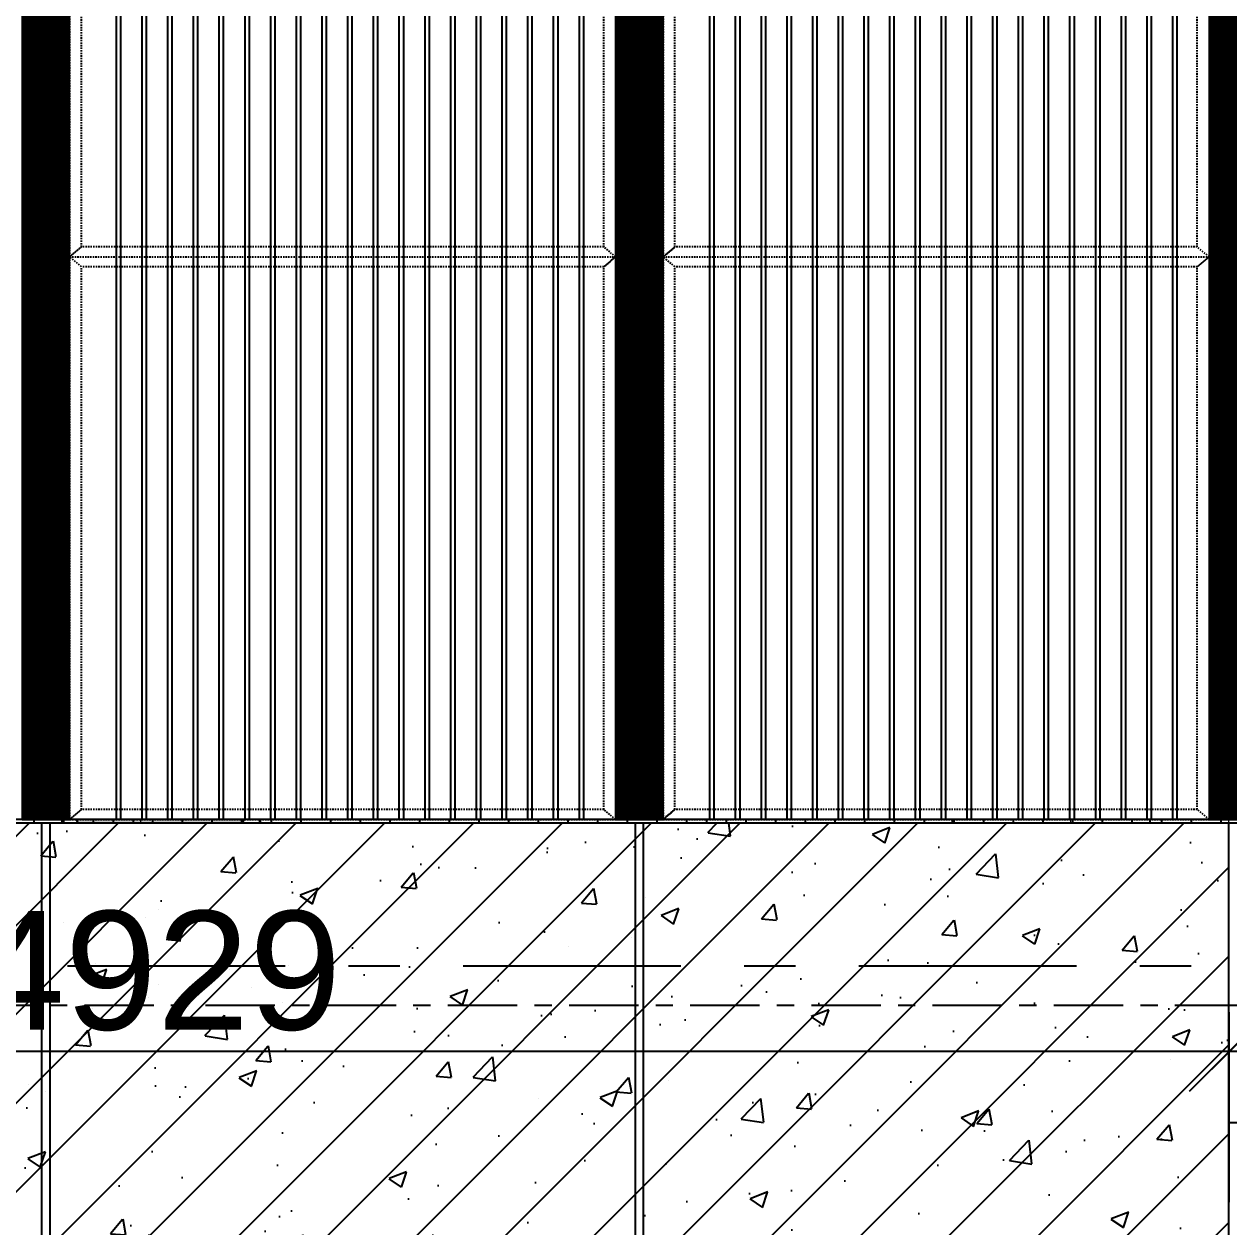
# Model space of a CAD drawing. Header units: millimetres. Extents: x 663313 to 1226001, y 1431724 to 1620898.
# Drawn here: x 846271 to 849316, y 1513395 to 1516435 of the extents above; entities that cross this region are included whole.
import ezdxf

# ---------------------------------------------------------------- set-up
doc = ezdxf.new("R2010")
doc.units = ezdxf.units.MM
doc.set_wipeout_variables(frame=1)
for name, pattern in [('CENTER', [50.800000000000004, 31.75, -6.35, 6.35, -6.35]), ('DPA_Grid _ Level 100', [1000, 550, -160, 130, -160]), ('Grid Line', [22.225, 12.7, -3.175000000000001, 3.175000000000001, -3.175000000000001]), ('HIDDEN', [0.375, 0.25, -0.125]), ('TA_GL_000.70000', [1.925, 0.7, -0.175, 0.175, -0.175, 0.7]), ('TA_HL_001.00000', [6.5, 3.55, -2.95]), ('XKITLINE00', [0]), ('XKITLINE02', [4, 2, -2])]:
    doc.linetypes.add(name, pattern=pattern)
for name, color, linetype, plot in [('000 - 0_HIDE_OBJ_FRAMING_DEF_SUB', 7, 'Continuous', False), ('000_AREA_ASPG_AREA_HATCH_', 7, 'Continuous', False), ('000_AREA_ASPG_AREA_MAIN_COLOR_1', 7, 'Continuous', False)]:
    doc.layers.add(name, color=color, linetype=linetype, plot=plot)
for name, color, linetype in [('000 - 0_SYM_DWG_GRIDLINE_MAIN_COLOR_251', 7, 'Continuous'), ('000 - CONCRETE_COL_HATCH_', 7, 'Continuous'), ('000 - CONCRETE_PRECAST_MAIN_COLOR_1', 7, 'Continuous'), ('000 - CONCRETE_PRECAST_MAIN_COLOR_3', 7, 'Continuous'), ('000 - CONCRETE_PRECAST_WIPEOUT_', 7, 'Continuous'), ('000 - GRID', 7, 'CENTER'), ('010 - ASPG_EXTR_MAIN_COLOR_2', 7, 'Continuous'), ('010 - ASPG_EXTR_WIPEOUT_', 7, 'Continuous'), ('010 - ASPG_FRAMING_MAIN_COLOR_1', 7, 'Continuous'), ('010 - ASPG_FRAMING_SUB_COLOR_2', 7, 'Continuous'), ('DIM', 7, 'Continuous'), ('REVISE', 7, 'Continuous')]:
    doc.layers.add(name, color=color, linetype=linetype)
for name, color, linetype, lineweight in [('A-FLOR-E', 7, 'Continuous', 9), ('A-FLOR-LEVL', 7, 'Continuous', 9), ('A-GENM', 7, 'Continuous', 9), ('Bolt', 7, 'Continuous', 0), ('Part', 7, 'Continuous', 0)]:
    doc.layers.add(name, color=color, linetype=linetype, lineweight=lineweight)
doc.styles.add('Arial', font='arial.ttf')
doc.styles.add('Arial_2', font='arial.ttf', dxfattribs={"height": 299.9999999999999})
doc.styles.add('TA', font='', dxfattribs={"height": 4.5})
doc.styles.get('TA').set_extended_font_data('Cordia New')
doc.dimstyles.new('Dim - 40 - Cen', dxfattribs={"dimscale": 0.04, "dimtxt": 3, "dimasz": 1, "dimexe": 0, "dimexo": 2.5, "dimgap": 1.5, "dimtad": 1, "dimdec": 0, "dimlfac": 1000, "dimzin": 1, "dimdsep": 46, "dimtxsty": 'Arial', "dimblk": 'CEN1', "dimcen": 0.09, "dimclrd": 7, "dimclre": 7, "dimclrt": 7, "dimadec": 0, "dimazin": 0, "dimtfac": 1, "dimtdec": 0, "dimtix": 1, "dimtofl": 0, "dimtmove": 2, "dimatfit": 3, "dimfxl": 1, "dimtfill": 1, "dimtfillclr": 256, "dimtolj": 1, "dimtzin": 0, "dimarcsym": 0})
doc.dimstyles.new('DPA-DIM-3_0_T-T', dxfattribs={"dimscale": 304.8, "dimtxt": 1.004192322792293, "dimasz": 0.6561679790026247, "dimexe": 0.3280839895013123, "dimexo": 0.0625, "dimgap": 0.1640419947506562, "dimtad": 1, "dimdec": 0, "dimlfac": 304.8, "dimzin": 0, "dimdsep": 46, "dimtxsty": 'Arial_2', "dimblk1": 'OBLIQUE', "dimblk2": 'OBLIQUE', "dimsah": 1, "dimcen": 0.09, "dimdle": 0.6561679790026247, "dimclrd": 7, "dimclre": 7, "dimclrt": 7, "dimadec": 8, "dimazin": 0, "dimtfac": 1, "dimtdec": 4, "dimtix": 1, "dimtmove": 0, "dimatfit": 3, "dimfxl": 0.004305564166683888, "dimfxlon": 1, "dimtvp": 1, "dimtolj": 1, "dimtzin": 0, "dimarcsym": 2})

# ---------------------------------------------------------------- blocks, each defined once
blk = doc.blocks.new('Level - ARC - Level-3597206-ENT 4 ELE-4 sheet')
at = {"layer": '000 - 0_HIDE_OBJ_FRAMING_DEF_SUB'}
blk.add_hatch(color=7, dxfattribs=at).paths.add_polyline_path([(164668.9001392788, 115139.3131421392), (164444.7160293657, 114751.01487352), (164220.5319194526, 115139.3131421392)])
at = {"layer": '000 - 0_HIDE_OBJ_FRAMING_DEF_SUB', "color": 7, "lineweight": 25}
for p, q in [((164668.9001392788, 115139.3131421392), (164220.5319194526, 115139.3131421392)), ((164220.5319194526, 115139.3131421392), (164444.7160293657, 114751.01487352)), ((164444.7160293657, 114751.01487352), (164668.9001392788, 115139.3131421392))]:
    blk.add_line(p, q, dxfattribs=at)
blk = doc.blocks.new('*A26193150')
at = {"layer": 'Part', "color": 7, "linetype": 'XKITLINE00', "lineweight": 0}
for p, q in [((214.879556, 105.984542), (214.879556, 105.334542)), ((214.879556, 105.984542), (237.979559, 105.984542)), ((237.979559, 105.334542), (237.979559, 105.984542)), ((214.879556, 105.334542), (237.979559, 105.334542))]:
    blk.add_line(p, q, dxfattribs=at)
at = {"layer": 'Part', "color": 7, "linetype": 'XKITLINE02', "lineweight": 0}
blk.add_line((214.879556, 105.394542), (237.979559, 105.394542), dxfattribs=at)
blk = doc.blocks.new('*A26273153')
at = {"layer": 'Part', "color": 7, "linetype": 'XKITLINE02', "lineweight": 0}
for p, q in [((217.759587, 93.484542), (217.709587, 93.484542)), ((217.709587, 93.484542), (217.709587, 92.984542)), ((217.759587, 92.984542), (217.759587, 93.484542)), ((217.709587, 92.88454200000001), (218.309587, 92.88454200000001))]:
    blk.add_line(p, q, dxfattribs=at)
at = {"layer": 'Part', "color": 7, "linetype": 'XKITLINE00', "lineweight": 0}
for p, q in [((217.709587, 92.984542), (217.709587, 92.88454200000001)), ((217.759587, 92.93454200000001), (217.759587, 92.984542)), ((218.309587, 92.93454200000001), (217.759587, 92.93454200000001)), ((218.309587, 92.88454200000001), (218.309587, 92.93454200000001))]:
    blk.add_line(p, q, dxfattribs=at)
blk = doc.blocks.new('*A26283154')
at = {"layer": 'Part', "color": 7, "linetype": 'XKITLINE00', "lineweight": 0}
for p, q in [((217.179587, 105.334542), (217.179587, 105.274542)), ((218.179587, 105.274542), (217.179587, 105.274542)), ((218.179587, 105.334542), (218.179587, 105.274542))]:
    blk.add_line(p, q, dxfattribs=at)
at = {"layer": 'Part', "color": 7, "linetype": 'XKITLINE02', "lineweight": 0}
blk.add_line((218.179587, 105.334542), (217.179587, 105.334542), dxfattribs=at)
blk = doc.blocks.new('*A26293155')
at = {"layer": 'Part', "color": 7, "linetype": 'XKITLINE00', "lineweight": 0}
for p, q in [((217.649587, 105.274542), (217.709587, 105.274542)), ((217.649587, 104.274542), (217.649587, 105.274542)), ((217.709587, 105.274542), (217.709587, 104.274542)), ((217.649587, 104.974542), (217.709587, 104.974542)), ((217.709587, 104.274542), (217.649587, 104.274542))]:
    blk.add_line(p, q, dxfattribs=at)
blk = doc.blocks.new('*A26303156')
at = {"layer": 'Bolt'}
for points in [[(217.3095870477227, 105.3345417436814), (217.3095870477227, 105.3945417436814), (217.4495870477227, 105.3945417436814), (217.4495870477227, 105.3345417436814)], [(217.9095870477227, 105.3345417436814), (217.9095870477227, 105.3945417436814), (218.0495870477227, 105.3945417436814), (218.0495870477227, 105.3345417436814)], [(217.3095870477227, 105.2745417436814), (217.3095870477227, 105.3345417436814), (217.4495870477227, 105.3345417436814), (217.4495870477227, 105.2745417436814)], [(217.9095870477227, 105.2745417436814), (217.9095870477227, 105.3345417436814), (218.0495870477227, 105.3345417436814), (218.0495870477227, 105.2745417436814)]]:
    blk.add_hatch(color=7, dxfattribs=at).paths.add_polyline_path(points, flags=17)
at = {"layer": 'Bolt', "color": 7, "linetype": 'XKITLINE00', "lineweight": 0}
for p, q in [((217.309587, 105.334542), (217.309587, 105.394542)), ((217.379587, 105.195342), (217.379587, 105.624542)), ((217.449587, 105.334542), (217.449587, 105.394542)), ((217.909587, 105.334542), (217.909587, 105.394542)), ((217.979587, 105.195342), (217.979587, 105.624542)), ((218.049587, 105.334542), (218.049587, 105.394542)), ((217.309587, 105.274542), (217.309587, 105.334542)), ((217.449587, 105.274542), (217.449587, 105.334542)), ((217.909587, 105.274542), (217.909587, 105.334542)), ((218.049587, 105.274542), (218.049587, 105.334542))]:
    blk.add_line(p, q, dxfattribs=at)
blk = doc.blocks.new('*A26313157')
at = {"layer": 'Bolt', "color": 7, "linetype": 'XKITLINE02', "lineweight": 0}
for p, q in [((235.337534, 93.18454200000001), (234.908334, 93.18454200000001)), ((235.208334, 93.254542), (235.148334, 93.254542)), ((235.258334, 93.35454200000001), (235.208334, 93.35454200000001)), ((235.208334, 93.114542), (235.148334, 93.114542)), ((235.258334, 93.014542), (235.208334, 93.014542))]:
    blk.add_line(p, q, dxfattribs=at)
blk = doc.blocks.new('*A26323158')
at = {"layer": 'Part', "color": 7, "linetype": 'XKITLINE02', "lineweight": 0}
for p, q in [((235.258334, 93.484542), (235.208334, 93.484542)), ((235.208334, 93.484542), (235.208334, 92.984542)), ((235.258334, 92.984542), (235.258334, 93.484542)), ((235.208334, 92.88454200000001), (235.808334, 92.88454200000001))]:
    blk.add_line(p, q, dxfattribs=at)
at = {"layer": 'Part', "color": 7, "linetype": 'XKITLINE00', "lineweight": 0}
for p, q in [((235.208334, 92.984542), (235.208334, 92.88454200000001)), ((235.258334, 92.93454200000001), (235.258334, 92.984542)), ((235.808334, 92.93454200000001), (235.258334, 92.93454200000001)), ((235.808334, 92.88454200000001), (235.808334, 92.93454200000001))]:
    blk.add_line(p, q, dxfattribs=at)
blk = doc.blocks.new('*A26333159')
at = {"layer": 'Part', "color": 7, "linetype": 'XKITLINE00', "lineweight": 0}
for p, q in [((234.678334, 105.274542), (234.678334, 105.334542)), ((235.678334, 105.274542), (234.678334, 105.274542)), ((235.678334, 105.334542), (235.678334, 105.274542))]:
    blk.add_line(p, q, dxfattribs=at)
at = {"layer": 'Part', "color": 7, "linetype": 'XKITLINE02', "lineweight": 0}
blk.add_line((234.678334, 105.334542), (235.678334, 105.334542), dxfattribs=at)
blk = doc.blocks.new('*A26343160')
at = {"layer": 'Part', "color": 7, "linetype": 'XKITLINE00', "lineweight": 0}
for p, q in [((235.148334, 105.274542), (235.208334, 105.274542)), ((235.148334, 104.274542), (235.148334, 105.274542)), ((235.208334, 105.274542), (235.208334, 104.274542)), ((235.148334, 104.974542), (235.208334, 104.974542)), ((235.208334, 104.274542), (235.148334, 104.274542))]:
    blk.add_line(p, q, dxfattribs=at)
blk = doc.blocks.new('*A26353161')
at = {"layer": 'Bolt'}
for points in [[(234.8083336345716, 105.3345417436814), (234.8083336345716, 105.3945417436814), (234.9483336345716, 105.3945417436814), (234.9483336345716, 105.3345417436814)], [(235.4083336345716, 105.3345417436814), (235.4083336345716, 105.3945417436814), (235.5483336345715, 105.3945417436814), (235.5483336345715, 105.3345417436814)], [(234.8083336345716, 105.2745417436814), (234.8083336345716, 105.3345417436814), (234.9483336345716, 105.3345417436814), (234.9483336345716, 105.2745417436814)], [(235.4083336345716, 105.2745417436814), (235.4083336345716, 105.3345417436814), (235.5483336345715, 105.3345417436814), (235.5483336345715, 105.2745417436814)]]:
    blk.add_hatch(color=7, dxfattribs=at).paths.add_polyline_path(points, flags=17)
at = {"layer": 'Bolt', "color": 7, "linetype": 'XKITLINE00', "lineweight": 0}
for p, q in [((234.808334, 105.334542), (234.808334, 105.394542)), ((234.878334, 105.195342), (234.878334, 105.624542)), ((234.948334, 105.334542), (234.948334, 105.394542)), ((235.408334, 105.334542), (235.408334, 105.394542)), ((235.478334, 105.195342), (235.478334, 105.624542)), ((235.548334, 105.334542), (235.548334, 105.394542)), ((234.808334, 105.274542), (234.808334, 105.334542)), ((234.948334, 105.274542), (234.948334, 105.334542)), ((235.408334, 105.274542), (235.408334, 105.334542)), ((235.548334, 105.274542), (235.548334, 105.334542))]:
    blk.add_line(p, q, dxfattribs=at)
blk = doc.blocks.new('*A27173228')
at = {"layer": 'Part', "color": 7, "linetype": 'XKITLINE02', "lineweight": 0}
for p, q in [((235.148334, 127.684542), (235.148334, 92.984542)), ((235.208334, 127.684542), (235.208334, 92.984542)), ((234.678334, 105.984542), (234.678334, 105.274542)), ((235.678334, 105.984542), (235.678334, 105.274542))]:
    blk.add_line(p, q, dxfattribs=at)
at = {"layer": 'Part', "color": 7, "linetype": 'XKITLINE00', "lineweight": 0}
for p, q in [((234.678334, 120.274542), (234.678334, 105.984542)), ((235.678334, 120.274542), (235.678334, 105.984542)), ((234.678334, 105.274542), (234.678334, 92.984542)), ((235.678334, 105.274542), (235.678334, 92.984542)), ((234.678334, 92.984542), (235.678334, 92.984542))]:
    blk.add_line(p, q, dxfattribs=at)
blk = doc.blocks.new('*A27183229')
at = {"layer": 'Part', "color": 7, "linetype": 'XKITLINE02', "lineweight": 0}
for p, q in [((217.649587, 127.684542), (217.649587, 92.984542)), ((217.709587, 127.684542), (217.709587, 92.984542)), ((217.179587, 105.984542), (217.179587, 105.274542)), ((218.179587, 105.984542), (218.179587, 105.274542))]:
    blk.add_line(p, q, dxfattribs=at)
at = {"layer": 'Part', "color": 7, "linetype": 'XKITLINE00', "lineweight": 0}
for p, q in [((217.179587, 120.274542), (217.179587, 105.984542)), ((218.179587, 120.274542), (218.179587, 105.984542)), ((217.179587, 105.274542), (217.179587, 92.984542)), ((218.179587, 105.274542), (218.179587, 92.984542)), ((217.179587, 92.984542), (218.179587, 92.984542))]:
    blk.add_line(p, q, dxfattribs=at)
blk = doc.blocks.new('*A27283230')
at = {"layer": 'Bolt'}
for points in [[(216.8495870477227, 92.88454174368148), (216.8495870477227, 92.78454174368149), (216.7095870477227, 92.78454174368149), (216.7095870477227, 92.88454174368148)], [(218.6495870477227, 92.88454174368148), (218.6495870477227, 92.78454174368149), (218.5095870477227, 92.78454174368149), (218.5095870477227, 92.88454174368148)]]:
    blk.add_hatch(color=7, dxfattribs=at).paths.add_polyline_path(points, flags=17)
at = {"layer": 'Bolt', "color": 7, "linetype": 'XKITLINE00', "lineweight": 0}
for p, q in [((216.709587, 92.88454200000001), (216.709587, 92.784542)), ((216.779587, 92.88454200000001), (216.779587, 92.784542)), ((216.849587, 92.88454200000001), (216.849587, 92.784542)), ((218.509587, 92.88454200000001), (218.509587, 92.784542)), ((218.579587, 92.88454200000001), (218.579587, 92.784542)), ((218.649587, 92.88454200000001), (218.649587, 92.784542))]:
    blk.add_line(p, q, dxfattribs=at)
blk = doc.blocks.new('*A27293231')
at = {"layer": 'Part', "color": 7, "linetype": 'XKITLINE00', "lineweight": 0}
for p, q in [((216.579587, 92.784542), (216.379587, 92.584542)), ((216.579587, 92.784542), (218.809587, 92.784542)), ((218.809587, 92.784542), (218.979587, 92.584542))]:
    blk.add_line(p, q, dxfattribs=at)
at = {"layer": 'Part', "color": 7, "linetype": 'XKITLINE02', "lineweight": 0}
blk.add_line((216.379587, 92.584542), (218.979587, 92.584542), dxfattribs=at)
blk = doc.blocks.new('*A27303232')
at = {"layer": 'Part', "color": 7, "linetype": 'XKITLINE00', "lineweight": 0}
for p, q in [((216.579587, 92.88454200000001), (218.779587, 92.88454200000001)), ((216.579587, 92.784542), (216.579587, 92.88454200000001)), ((218.779587, 92.88454200000001), (218.779587, 92.784542)), ((218.779587, 92.784542), (216.579587, 92.784542))]:
    blk.add_line(p, q, dxfattribs=at)
blk = doc.blocks.new('*A27313233')
at = {"layer": 'Bolt'}
for points in [[(234.3483336345716, 92.88454174368148), (234.3483336345716, 92.78454174368149), (234.2083336345715, 92.78454174368149), (234.2083336345715, 92.88454174368148)], [(236.1483336345715, 92.88454174368148), (236.1483336345715, 92.78454174368149), (236.0083336345716, 92.78454174368149), (236.0083336345716, 92.88454174368148)]]:
    blk.add_hatch(color=7, dxfattribs=at).paths.add_polyline_path(points, flags=17)
at = {"layer": 'Bolt', "color": 7, "linetype": 'XKITLINE00', "lineweight": 0}
for p, q in [((234.208334, 92.88454200000001), (234.208334, 92.784542)), ((234.278334, 92.88454200000001), (234.278334, 92.784542)), ((234.348334, 92.88454200000001), (234.348334, 92.784542)), ((236.008334, 92.88454200000001), (236.008334, 92.784542)), ((236.078334, 92.88454200000001), (236.078334, 92.784542)), ((236.148334, 92.88454200000001), (236.148334, 92.784542))]:
    blk.add_line(p, q, dxfattribs=at)
blk = doc.blocks.new('*A27323234')
at = {"layer": 'Part', "color": 7, "linetype": 'XKITLINE00', "lineweight": 0}
for p, q in [((234.078334, 92.784542), (233.878334, 92.584542)), ((234.078334, 92.784542), (236.308334, 92.784542)), ((236.308334, 92.784542), (236.478334, 92.584542))]:
    blk.add_line(p, q, dxfattribs=at)
at = {"layer": 'Part', "color": 7, "linetype": 'XKITLINE02', "lineweight": 0}
blk.add_line((233.878334, 92.584542), (236.478334, 92.584542), dxfattribs=at)
blk = doc.blocks.new('*A27333235')
at = {"layer": 'Part', "color": 7, "linetype": 'XKITLINE00', "lineweight": 0}
for p, q in [((234.078334, 92.88454200000001), (236.278334, 92.88454200000001)), ((234.078334, 92.784542), (234.078334, 92.88454200000001)), ((236.278334, 92.88454200000001), (236.278334, 92.784542)), ((236.278334, 92.784542), (234.078334, 92.784542))]:
    blk.add_line(p, q, dxfattribs=at)
blk = doc.blocks.new('*A27343236')
at = {"layer": 'Bolt', "color": 7, "linetype": 'XKITLINE02', "lineweight": 0}
for p, q in [((217.838787, 93.18454200000001), (217.409587, 93.18454200000001)), ((217.709587, 93.254542), (217.649587, 93.254542)), ((217.759587, 93.35454200000001), (217.709587, 93.35454200000001)), ((217.709587, 93.114542), (217.649587, 93.114542)), ((217.759587, 93.014542), (217.709587, 93.014542))]:
    blk.add_line(p, q, dxfattribs=at)
blk = doc.blocks.new('GM_Louver Grill Vertical Z1 - Z Profile-20899003-ENT 4 ELE-2 sheet')
at = {"layer": '000 - 0_HIDE_OBJ_FRAMING_DEF_SUB', "color": 7}
blk.add_line((-150989.2050170029, 106810.0000000001), (-150989.2050170029, 115349.9999999999), dxfattribs=at)
blk = doc.blocks.new('5')
at = {"layer": '000 - 0_HIDE_OBJ_FRAMING_DEF_SUB', "color": 7}
for p, q in [((1842399.558563113, 115350.0000019073), (1842399.558563113, 106810.0000019073)), ((1842500.07524991, 115350.0000019073), (1842500.07524991, 106810.0000019073)), ((1843900.075250864, 106810.0000019073), (1843900.075250864, 115350.0000019073)), ((1844000.075250864, 106810.0000019073), (1844000.075250864, 115350.0000019073)), ((1842399.558563113, 106860.0000019073), (1840999.55856204, 106860.0000019073)), ((1842500.07524991, 106860.0000019073), (1843900.075250864, 106860.0000019073)), ((1845400.075252056, 106860.0000019073), (1844000.075250864, 106860.0000019073))]:
    blk.add_line(p, q, dxfattribs=at)
for points in [[(1840949.558561921, 115350.0000019073), (1842449.558563232, 115350.0000019073), (1842449.558563232, 106810.0000019073), (1840949.558561921, 106810.0000019073)], [(1843950.075250864, 115350.0000019073), (1842450.075249553, 115350.0000019073), (1842450.075249553, 106810.0000019073), (1843950.075250864, 106810.0000019073)], [(1843950.075250864, 115350.0000019073), (1845450.075252652, 115350.0000019073), (1845450.075252652, 106810.0000019073), (1843950.075250864, 106810.0000019073)]]:
    blk.add_lwpolyline(points, close=True, dxfattribs=at)
at = {"layer": 'A-GENM', "color": 7}
for p in [(1993239.280268312, 1.9073486328125e-06), (1993314.280268431, 1.9073486328125e-06), (1993539.280267239, 1.9073486328125e-06), (1993614.280267596, 1.9073486328125e-06), (1993689.280267358, 1.9073486328125e-06), (1993764.280268312, 1.9073486328125e-06), (1993839.280267477, 1.9073486328125e-06), (1993914.280267596, 1.9073486328125e-06), (1993989.280267596, 1.9073486328125e-06), (1994064.280267715, 1.9073486328125e-06), (1994139.28026855, 1.9073486328125e-06), (1994214.280267835, 1.9073486328125e-06), (1994289.280267954, 1.9073486328125e-06), (1994364.280267954, 1.9073486328125e-06), (1994439.280268073, 1.9073486328125e-06), (1994514.28026855, 1.9073486328125e-06), (1994589.280268192, 1.9073486328125e-06), (1994664.280269146, 1.9073486328125e-06), (1994739.280268312, 1.9073486328125e-06), (1994814.280268431, 1.9073486328125e-06), (1995039.280267835, 1.9073486328125e-06), (1995114.280267835, 1.9073486328125e-06), (1995189.280268073, 1.9073486328125e-06), (1995264.28026855, 1.9073486328125e-06), (1995339.280268192, 1.9073486328125e-06), (1995414.280269146, 1.9073486328125e-06), (1995489.280268312, 1.9073486328125e-06), (1995564.280268431, 1.9073486328125e-06), (1995639.28026855, 1.9073486328125e-06), (1995714.28026855, 1.9073486328125e-06), (1995789.280269504, 1.9073486328125e-06), (1995864.280268669, 1.9073486328125e-06), (1995939.280268788, 1.9073486328125e-06), (1996014.280268788, 1.9073486328125e-06), (1996089.280268908, 1.9073486328125e-06), (1996164.280269504, 1.9073486328125e-06), (1996239.280269027, 1.9073486328125e-06)]:
    blk.add_blockref('GM_Louver Grill Vertical Z1 - Z Profile-20899003-ENT 4 ELE-2 sheet', p, dxfattribs=at)
blk = doc.blocks.new('CEN1')
at = {"color": 7}
for p, q in [((0, 1.5), (0, -1.5)), ((1.5, 0), (-1.5, 0))]:
    blk.add_line(p, q, dxfattribs=at)
blk.add_circle((0, 0), 0.75, dxfattribs=at)
blk = doc.blocks.new('*D5117')
at = {"layer": '000 - 0_HIDE_OBJ_FRAMING_DEF_SUB', "color": 7, "lineweight": -2, "transparency": 16777216}
for p, q in [((8.055660455371026, 0.5700000001580975), (8.055660455371026, -0.2964238151910195)), ((9.055785255389992, -0.07999999974877028), (9.055785255389992, -0.2964238151910195)), ((8.095660455371025, -0.2964238151910195), (9.015785255389993, -0.2964238151910195))]:
    blk.add_line(p, q, dxfattribs=at)
at = {"layer": 'Defpoints', "color": 7, "transparency": 16777216}
for p in [(8.055660455371026, 0.6700000001580975), (9.055785255389992, 0.02000000025122972), (9.055785255389992, -0.2964238151910195)]:
    blk.add_point(p, dxfattribs=at)
at = {"layer": '000 - 0_HIDE_OBJ_FRAMING_DEF_SUB', "color": 7, "lineweight": -2, "transparency": 16777216, "xscale": 0.04, "yscale": 0.04, "zscale": 0.04, "rotation": 180}
blk.add_blockref('CEN1', (8.055660455371026, -0.2964238151910195), dxfattribs=at)
at = {"layer": '000 - 0_HIDE_OBJ_FRAMING_DEF_SUB', "color": 7, "lineweight": -2, "transparency": 16777216, "xscale": 0.04, "yscale": 0.04, "zscale": 0.04}
blk.add_blockref('CEN1', (9.055785255389992, -0.2964238151910195), dxfattribs=at)
at = {"layer": '000 - 0_HIDE_OBJ_FRAMING_DEF_SUB', "color": 7, "transparency": 16777216, "insert": (8.555722855380509, -0.1751550566644165), "char_height": 0.12, "attachment_point": 5, "style": 'Arial', "bg_fill": 3, "box_fill_scale": 1.1, "bg_fill_color": 256, "bg_fill_true_color": 13158600, "bg_fill_transparency": 0}
blk.add_mtext('\\A1;1000', dxfattribs=at)
blk = doc.blocks.new('*D5118')
at = {"layer": '000 - 0_HIDE_OBJ_FRAMING_DEF_SUB', "color": 7, "lineweight": -2, "transparency": 16777216}
for p, q in [((6.304285755380761, 0.5700000001580975), (6.304285755380761, -0.2964238151910195)), ((8.054660455323528, 0.5700000001580975), (8.054660455323528, -0.2964238151910195)), ((8.01466045532353, -0.2964238151910195), (6.344285755380761, -0.2964238151910195))]:
    blk.add_line(p, q, dxfattribs=at)
at = {"layer": 'Defpoints', "color": 7, "transparency": 16777216}
for p in [(6.304285755380761, 0.6700000001580975), (8.054660455323528, 0.6700000001580975), (6.304285755380761, -0.2964238151910195)]:
    blk.add_point(p, dxfattribs=at)
at = {"layer": '000 - 0_HIDE_OBJ_FRAMING_DEF_SUB', "color": 7, "lineweight": -2, "transparency": 16777216, "xscale": 0.04, "yscale": 0.04, "zscale": 0.04, "rotation": 180}
blk.add_blockref('CEN1', (6.304285755380761, -0.2964238151910195), dxfattribs=at)
at = {"layer": '000 - 0_HIDE_OBJ_FRAMING_DEF_SUB', "color": 7, "lineweight": -2, "transparency": 16777216, "xscale": 0.04, "yscale": 0.04, "zscale": 0.04}
blk.add_blockref('CEN1', (8.054660455323528, -0.2964238151910195), dxfattribs=at)
at = {"layer": '000 - 0_HIDE_OBJ_FRAMING_DEF_SUB', "color": 7, "transparency": 16777216, "insert": (7.179473105352145, -0.1751550566644165), "char_height": 0.12, "attachment_point": 5, "style": 'Arial', "bg_fill": 3, "box_fill_scale": 1.1, "bg_fill_color": 256, "bg_fill_true_color": 13158600, "bg_fill_transparency": 0}
blk.add_mtext('\\A1;1750', dxfattribs=at)
blk = doc.blocks.new('*D5119')
at = {"layer": '000 - 0_HIDE_OBJ_FRAMING_DEF_SUB', "color": 7, "lineweight": -2, "transparency": 16777216}
for p, q in [((5.306160455452982, 0.5568357420617304), (5.306160455452982, -0.2964238151910195)), ((6.305785755393799, 0.5700000001580975), (6.305785755393799, -0.2964238151910195)), ((6.265785755393799, -0.2964238151910195), (5.346160455452982, -0.2964238151910195))]:
    blk.add_line(p, q, dxfattribs=at)
at = {"layer": 'Defpoints', "color": 7, "transparency": 16777216}
for p in [(6.305785755393799, 0.6700000001580975), (5.306160455452982, 0.6568357420617303), (5.306160455452982, -0.2964238151910195)]:
    blk.add_point(p, dxfattribs=at)
at = {"layer": '000 - 0_HIDE_OBJ_FRAMING_DEF_SUB', "color": 7, "lineweight": -2, "transparency": 16777216, "xscale": 0.04, "yscale": 0.04, "zscale": 0.04, "rotation": 180}
blk.add_blockref('CEN1', (5.306160455452982, -0.2964238151910195), dxfattribs=at)
at = {"layer": '000 - 0_HIDE_OBJ_FRAMING_DEF_SUB', "color": 7, "lineweight": -2, "transparency": 16777216, "xscale": 0.04, "yscale": 0.04, "zscale": 0.04}
blk.add_blockref('CEN1', (6.305785755393799, -0.2964238151910195), dxfattribs=at)
at = {"layer": '000 - 0_HIDE_OBJ_FRAMING_DEF_SUB', "color": 7, "transparency": 16777216, "insert": (5.805973105423391, -0.1751550566644165), "char_height": 0.12, "attachment_point": 5, "style": 'Arial', "bg_fill": 3, "box_fill_scale": 1.1, "bg_fill_color": 256, "bg_fill_true_color": 13158600, "bg_fill_transparency": 0}
blk.add_mtext('\\A1;1000', dxfattribs=at)
blk = doc.blocks.new('_Oblique')
at = {"color": 7, "linetype": 'ByBlock', "lineweight": -2}
blk.add_line((-0.5, -0.5), (0.5, 0.5), dxfattribs=at)
blk = doc.blocks.new('*D3591')
at = {"layer": '000 - 0_HIDE_OBJ_FRAMING_DEF_SUB', "color": 7, "lineweight": -2, "transparency": 16777216}
for p, q in [((-43914.33231443865, 4652.197519850827), (-43914.33231443865, 5133.147519850812)), ((-39781.99358223588, 4652.197519850827), (-39781.99358223588, 5133.147519850812)), ((-39581.99358223588, 5033.147519850812), (-44114.33231443865, 5033.147519850812))]:
    blk.add_line(p, q, dxfattribs=at)
at = {"layer": 'Defpoints', "color": 7, "transparency": 16777216}
for p in [(-43914.33231443865, 5033.147519850812), (-43914.33231443865, 4633.147519850827), (-39781.99358223588, 4633.147519850827)]:
    blk.add_point(p, dxfattribs=at)
at = {"layer": '000 - 0_HIDE_OBJ_FRAMING_DEF_SUB', "color": 7, "lineweight": -2, "transparency": 16777216, "xscale": 200, "yscale": 200, "zscale": 200, "rotation": 180}
blk.add_blockref('_Oblique', (-43914.33231443865, 5033.147519850812), dxfattribs=at)
at = {"layer": '000 - 0_HIDE_OBJ_FRAMING_DEF_SUB', "color": 7, "lineweight": -2, "transparency": 16777216, "xscale": 200, "yscale": 200, "zscale": 200}
blk.add_blockref('_Oblique', (-39781.99358223588, 5033.147519850812), dxfattribs=at)
at = {"layer": '000 - 0_HIDE_OBJ_FRAMING_DEF_SUB', "color": 7, "transparency": 16777216, "insert": (-41848.16294833727, 5236.421735403336), "char_height": 299.9999999999999, "width": 1107.530819399443, "attachment_point": 5, "style": 'Arial_2'}
blk.add_mtext('\\A1;1259537', dxfattribs=at)
blk = doc.blocks.new('*D3592')
at = {"layer": '000 - 0_HIDE_OBJ_FRAMING_DEF_SUB', "color": 7, "lineweight": -2, "transparency": 16777216}
for p, q in [((-50032.79967342224, 4652.197519850827), (-50032.79967342224, 5133.147519850812)), ((-43914.264883728, 4652.197519850827), (-43914.264883728, 5133.147519850812)), ((-43714.264883728, 5033.147519850812), (-50232.79967342224, 5033.147519850812))]:
    blk.add_line(p, q, dxfattribs=at)
at = {"layer": 'Defpoints', "color": 7, "transparency": 16777216}
for p in [(-50032.79967342224, 5033.147519850812), (-50032.79967342224, 4633.147519850827), (-43914.264883728, 4633.147519850827)]:
    blk.add_point(p, dxfattribs=at)
at = {"layer": '000 - 0_HIDE_OBJ_FRAMING_DEF_SUB', "color": 7, "lineweight": -2, "transparency": 16777216, "xscale": 200, "yscale": 200, "zscale": 200, "rotation": 180}
blk.add_blockref('_Oblique', (-50032.79967342224, 5033.147519850812), dxfattribs=at)
at = {"layer": '000 - 0_HIDE_OBJ_FRAMING_DEF_SUB', "color": 7, "lineweight": -2, "transparency": 16777216, "xscale": 200, "yscale": 200, "zscale": 200}
blk.add_blockref('_Oblique', (-43914.264883728, 5033.147519850812), dxfattribs=at)
at = {"layer": '000 - 0_HIDE_OBJ_FRAMING_DEF_SUB', "color": 7, "transparency": 16777216, "insert": (-46973.53227857512, 5236.31941616732), "char_height": 299.9999999999999, "width": 1107.530819399443, "attachment_point": 5, "style": 'Arial_2'}
blk.add_mtext('\\A1;1864929', dxfattribs=at)
blk = doc.blocks.new('A$C3fe2981c')
at = {"color": 7}
blk.add_wipeout([(-13799.98520000023, -3330), (-7704.98520000023, -3330), (-7704.98520000023, 1140), (-13799.98520000023, 1140)], dxfattribs=at).dxf.layer = '000 - CONCRETE_PRECAST_WIPEOUT_'
at = {"layer": '000 - CONCRETE_COL_HATCH_'}
h = blk.add_hatch(dxfattribs=at)
h.set_pattern_fill('ANSI31', angle=-2.197154778051754e-15)
h.set_pattern_definition([(45, (0, 0), (-112.2532015133644, 112.2532015133644), [])])
h.paths.add_polyline_path([(-13799.98520000023, -3330), (-7704.985200000228, -3330), (-7704.985200000228, 1140), (-13799.98520000023, 1140)])
h = blk.add_hatch(dxfattribs=at)
h.set_pattern_fill('AR-CONC', scale=0.05, angle=-2.197154778051754e-15)
h.set_pattern_definition([(49.99999999999999, (0, 0), (455.46167249001, -39.84771384725773), [47.62500000000001, -523.8750000000001]), (355, (0, 0), (-88.10855356242332, 477.6421130975879), [38.10000000000001, -419.1014604250001]), (100.4514447, (37.95501749997493, -3.320633749943227), (367.3531177258832, 437.7943797804878), [40.47502200000001, -445.2256115000001]), (46.18420000000002, (0, 127), (677.6976022303248, -105.1058198318179), [71.43749999999997, -785.8124999999998]), (96.63555760999995, (56.47475000005215, 118.2412499999627), (593.5103351287576, 618.5653114943038), [60.71255785000001, -667.8390204000001]), (351.1841511700001, (0, 127), (593.5103351624426, 618.5653114638317), [57.149917675, -628.6493298]), (21, (63.5, 95.25), (379.0359781728312, -255.662995467719), [47.62500000000001, -523.875]), (326.0000000000001, (63.5, 95.25), (154.5050708691177, 460.4699153057982), [38.1, -419.1]), (71.45144499999999, (95.08633149997331, 73.94475025008433), (533.5410481967904, 204.8069222147631), [40.475022, -445.224844]), (37.50000000000001, (0, 0), (7.721508126479551, 211.3875971828828), [0, -414.02, 0, -425.45, 0, -420.6875]), (7.499999999999998, (0, 0), (167.0491562757644, 250.4514370452988), [0, -242.57, 0, -404.495, 0, -160.3375]), (327.5, (-141.6049999999814, 0), (338.9764879171785, -14.32185998168362), [0, -158.75, 0, -495.3000000000001, 0, -657.2250000000001]), (317.5, (-205.1049999999814, 0), (370.3229534650451, 63.56622758333257), [0, -206.375, 0, -328.93, 0, -466.725])])
h.paths.add_polyline_path([(-13799.98520000023, -4001.041934287176), (-7704.985200000228, -4001.041934287176), (-7704.985200000228, 1139.999996674247), (-13799.98520000023, 1139.999996674247)])
at = {"layer": '000 - CONCRETE_PRECAST_MAIN_COLOR_1', "color": 7}
for points in [[(-12184.98520000023, -3329.999997979496), (-10704.98520000023, -3329.999997979496), (-10704.98520000023, 1139.999998694751), (-12184.98520000023, 1139.999998694751)], [(-10684.98520000046, -3330), (-9204.985200000461, -3330), (-9204.985200000461, 1139.999996674247), (-10684.98520000046, 1139.999996674247)], [(-9184.985200000228, -3330), (-7704.985200000228, -3330), (-7704.985200000228, 1139.999996674247), (-9184.985200000228, 1139.999996674247)]]:
    blk.add_lwpolyline(points, close=True, dxfattribs=at)
at = {"layer": '000 - CONCRETE_PRECAST_MAIN_COLOR_3', "color": 7}
blk.add_lwpolyline([(-13799.98520000023, -3330), (-7704.985200000228, -3330), (-7704.985200000228, 1140), (-13799.98520000023, 1140)], close=True, dxfattribs=at)
blk = doc.blocks.new('*U4814')
at = {"layer": '000 - 0_SYM_DWG_GRIDLINE_MAIN_COLOR_251', "color": 7, "linetype": 'ByBlock', "ltscale": 5}
blk.add_line((155.3999999999996, 3.637978807091713e-12), (-495.3999999999966, -3.594504156395586e-12), dxfattribs=at)
at = {"color": 7, "style": 'TA', "flags": 1}
blk.add_attdef('LOCATION', (5.999999999999999, -6.000000000000001), '', height=4.5, rotation=270, dxfattribs=at)
blk = doc.blocks.new('W-1-PP18-ST_ENT4_REV00_20260601-021503_ELEVATION_2_DIMS')
at = {"layer": '000 - GRID', "color": 7, "linetype": 'TA_GL_000.70000', "xscale": -50.00000000000043, "yscale": 50.00000000000043, "zscale": 50.00000000000043, "rotation": 180}
for p in [(0, 108540.0000000002), (0, 106350.0000000002)]:
    blk.add_blockref('*U4814', p, dxfattribs=at)
blk = doc.blocks.new('*U4755')
at = {"color": 7}
blk.add_wipeout([(50, 9.094947017729282e-13), (1450.0000000000591, 9.094947017729282e-13), (1450.0000000000596, 8530), (50.00000000000091, 8530)], dxfattribs=at).dxf.layer = '010 - ASPG_EXTR_WIPEOUT_'
at = {"layer": '010 - ASPG_EXTR_MAIN_COLOR_2', "color": 7}
for points in [[(141.4593810794177, 0), (151.6746462029917, 0), (151.6746462029923, 8530), (141.4593810794183, 8530)], [(206.4593810794177, 0), (216.6746462029917, 0), (216.6746462029923, 8530), (206.4593810794183, 8530)], [(271.4593810794177, 0), (281.6746462029917, 0), (281.6746462029923, 8530), (271.4593810794183, 8530)], [(336.4593810794178, 0), (346.6746462029917, 0), (346.6746462029923, 8530), (336.4593810794183, 8530)], [(401.4593810794177, 0), (411.6746462029917, 0), (411.6746462029923, 8530), (401.4593810794183, 8530)], [(466.4593810794177, 0), (476.6746462029917, 0), (476.6746462029923, 8530), (466.4593810794183, 8530)], [(531.4593810794177, 0), (541.6746462029917, 0), (541.6746462029922, 8530), (531.4593810794182, 8530)], [(596.4593810794177, 0), (606.6746462029917, 0), (606.6746462029922, 8530), (596.4593810794182, 8530)], [(661.4593810794177, 0), (671.6746462029917, 0), (671.6746462029922, 8530), (661.4593810794182, 8530)], [(726.4593810794177, 0), (736.6746462029917, 0), (736.6746462029922, 8530), (726.4593810794182, 8530)], [(791.4593810794177, 0), (801.6746462029917, 0), (801.6746462029922, 8530), (791.4593810794182, 8530)], [(856.4593810794177, 0), (866.6746462029917, 0), (866.6746462029922, 8530), (856.4593810794182, 8530)], [(921.4593810794177, 0), (931.6746462029917, 0), (931.6746462029922, 8530), (921.4593810794182, 8530)], [(986.4593810794177, 0), (996.6746462029917, 0), (996.6746462029922, 8530), (986.4593810794182, 8530)], [(1051.459381079418, 0), (1061.674646202992, 0), (1061.674646202992, 8530), (1051.459381079418, 8530)], [(1116.459381079418, 0), (1126.674646202992, 0), (1126.674646202992, 8530), (1116.459381079418, 8530)], [(1181.459381079418, 0), (1191.674646202992, 0), (1191.674646202992, 8530), (1181.459381079418, 8530)], [(1246.459381079418, 0), (1256.674646202992, 0), (1256.674646202992, 8530), (1246.459381079418, 8530)], [(1311.459381079418, 0), (1321.674646202992, 0), (1321.674646202992, 8530), (1311.459381079418, 8530)]]:
    blk.add_lwpolyline(points, close=True, dxfattribs=at)
at = {"layer": '010 - ASPG_FRAMING_SUB_COLOR_2', "color": 7}
blk.add_lwpolyline([(50, 0), (1450.000000000058, 0), (1450.000000000059, 8530), (50.0000000000006, 8530)], close=True, dxfattribs=at)
at = {"color": 7}
for points in [[(-50, -9.094947017729282e-13), (50, -9.094947017729282e-13), (50.00000000000091, 8530), (-49.99999999999909, 8530)], [(1450.0000000000591, -1.8189894035458565e-12), (1550.0000000000591, -1.8189894035458565e-12), (1550.0000000000591, 8530.000000000002), (1450.00000000006, 8530.000000000002)]]:
    blk.add_wipeout(points, dxfattribs=at).dxf.layer = '010 - ASPG_EXTR_WIPEOUT_'
at = {"layer": '010 - ASPG_FRAMING_MAIN_COLOR_1', "color": 7}
for points in [[(-50, 0), (-40.00000000000915, 0), (-40.00000000000855, 8530), (-49.9999999999994, 8530)], [(40.00000000378344, 0), (50, 0), (50.0000000000006, 8530), (40.00000000378405, 8530)], [(1450.000000000058, 0), (1460.000000000049, 0), (1460.00000000005, 8530), (1450.000000000059, 8530)], [(1540.000000003842, 0), (1550.000000000058, 0), (1550.000000000059, 8530), (1540.000000003842, 8530)]]:
    blk.add_lwpolyline(points, close=True, dxfattribs=at)
at = {"layer": '010 - ASPG_FRAMING_SUB_COLOR_2', "color": 7}
for points in [[(-50, 0), (50, 0), (50.0000000000006, 8530), (-49.9999999999994, 8530)], [(1450.000000000058, 0), (1550.000000000058, 0), (1550.000000000059, 8530), (1450.000000000059, 8530)]]:
    blk.add_lwpolyline(points, close=True, dxfattribs=at)
blk = doc.blocks.new('*U4795')
at = {"layer": '010 - ASPG_FRAMING_MAIN_COLOR_1', "color": 7, "linetype": 'ByBlock'}
for points in [[(0, 0), (7.171291196355321e-14, 1379.999999999953), (25.00000000000007, 1349.999999999953), (24.99999999999999, 30), (0, 0)], [(1421.666666666667, 1380.000000002782), (7.171291196355321e-14, 1379.999999999953), (25.00000000000007, 1349.999999999953), (1396.666666666667, 1350.000000002782)], [(1421.666666666667, 2.829578625728067e-09), (1421.666666666667, 1380.000000002782), (1396.666666666667, 1350.000000002782), (1396.666666666667, 30.00000000282958), (1421.666666666667, 2.829578625728067e-09)], [(25, 30), (1396.666666666667, 30.00000000282958), (1421.666666666667, 2.829578625728067e-09), (0, 0), (25, 30)]]:
    blk.add_lwpolyline(points, close=True, dxfattribs=at)
blk = doc.blocks.new('*U5417')
at = {"layer": '000_AREA_ASPG_AREA_HATCH_', "transparency": 33554539}
h = blk.add_hatch(dxfattribs=at)
h.set_pattern_fill('ANSI31')
h.set_pattern_definition([(45, (-24.43541875989886, 8504.110525685559), (-2.245064030267288, 2.245064030267288), [])])
h.paths.add_polyline_path([(-60, 6.123233995736766e-15), (60, 0), (60.00000000000075, 8530), (-59.99999999999925, 8530)])
at = {"layer": '000_AREA_ASPG_AREA_MAIN_COLOR_1', "color": 7}
blk.add_lwpolyline([(-60, 6.123233995736766e-15), (60, 0), (60.00000000000075, 8530), (-59.99999999999925, 8530)], close=True, dxfattribs=at)
blk = doc.blocks.new('A$Cc1931124')
at = {"color": 7}
for p, q in [((10.45428055548086, 2.400000000372302), (8.75428055552743, 2.400000000372302)), ((6.00428055552743, 0.6500000006051323), (8.354280555504147, 0.6500000006051323))]:
    blk.add_line(p, q, dxfattribs=at)
at = {"layer": '000 - 0_HIDE_OBJ_FRAMING_DEF_SUB', "color": 7, "linetype": 'Grid Line'}
for p, q in [((5.804280555457581, 9.63612488144986), (5.804280555457581, -1.869362701894943)), ((8.55428055545758, 9.63612488144986), (8.55428055545758, -1.869362701894943))]:
    blk.add_line(p, q, dxfattribs=at)
at = {"layer": 'A-FLOR-E', "color": 7, "linetype": 'HIDDEN', "ltscale": 20}
for p, q in [((6.00428055552743, 0.4600000001953504), (6.00428055552743, -1.69551309966505)), ((8.354283055290352, 0.460000000428181), (8.354283055406768, -1.69551309966505)), ((8.354283055173937, 2.326032699784264e-10), (6.004280555643845, 4.65433913632296e-10)), ((8.354283055290352, -0.3999999992086032), (6.00428055552743, -0.3999999994414338))]:
    blk.add_line(p, q, dxfattribs=at)
for points in [[(6.00428055552743, 0.4600000001953504), (6.00428055552743, 8.30000000027917)], [(8.354280555504147, 8.30000000027917), (8.354280555504147, 0.4600000001953504)], [(8.75428055552743, -1.69551309966505), (8.75428055552743, 8.30000000027917)]]:
    blk.add_lwpolyline(points, dxfattribs=at)
at = {"color": 7, "lineweight": 0, "xscale": 0.1, "yscale": 0.1, "zscale": 0.1}
for name in ['*A27183229', '*A27173228', '*A26193150', '*A26303156', '*A26353161', '*A26283154', '*A26293155', '*A26333159', '*A26343160', '*A26273153', '*A26323158', '*A27343236', '*A26313157', '*A27293231', '*A27303232', '*A27283230', '*A27323234', '*A27333235', '*A27313233']:
    blk.add_blockref(name, (-15.46367294457764, -8.60845419974089), dxfattribs=at)
at = {"layer": '000 - 0_HIDE_OBJ_FRAMING_DEF_SUB', "color": 7, "xscale": 0.001, "yscale": 0.001, "zscale": 0.001}
blk.add_blockref('5', (-1836.515536351828, -106.3499999996277), dxfattribs=at)
at = {"layer": '000 - 0_HIDE_OBJ_FRAMING_DEF_SUB', "color": 7}
dim = blk.add_linear_dim(base=(9.055785255389992, -0.2964238151910195), p1=(8.055660455371026, 0.6700000001580975), p2=(9.055785255389992, 0.02000000025122972), dimstyle='Dim - 40 - Cen', override={"dimclrd": 7, "dimclre": 7, "dimclrt": 7}, dxfattribs=at)
dim.commit()
dim.dimension.update_dxf_attribs({"geometry": '*D5117', "text_midpoint": (8.555722855380509, -0.1751550566644165)})
dim = blk.add_linear_dim(base=(6.304285755380761, -0.2964238151910195), p1=(8.054660455323528, 0.6700000001580975), p2=(6.304285755380761, 0.6700000001580975), dimstyle='Dim - 40 - Cen', override={"dimclrd": 7, "dimclre": 7, "dimclrt": 7}, dxfattribs=at)
dim.commit()
dim.dimension.update_dxf_attribs({"geometry": '*D5118', "text_midpoint": (7.179473105352145, -0.1751550566644165)})
at = {"layer": 'DIM', "color": 7, "linetype": 'ByBlock'}
for p, q in [((6.826558059663284, 0.3746329634448102), (6.78920304111648, 0.3979864211285076)), ((6.826558059663284, 0.3746329634448102), (6.812990506062988, 0.3305786629205159)), ((7.767039087018702, -0.04937310284026353), (7.780606640618998, -0.005318802315969151)), ((7.767039087018702, -0.04937310284026353), (7.804394105449092, -0.07272656052396087))]:
    blk.add_line(p, q, dxfattribs=at)
for centre, start, end in [((6.834386554080766, 0.2213512479791007), 92.92370356728438, 261.4329742875079), ((7.759210592484806, 0.103908612625446), 272.9237035672844, 81.43297428750788)]:
    blk.add_arc(centre, 0.1534814959973883, start, end, dxfattribs=at)
at = {"layer": 'REVISE', "color": 7, "insert": (7.339443715871084, 0.2082744583019576), "char_height": 0.12, "attachment_point": 5, "style": 'Arial', "bg_fill": 3, "box_fill_scale": 1.1, "bg_fill_color": 256, "bg_fill_true_color": 13158600, "bg_fill_transparency": 0}
blk.add_mtext('\\A1;RCW02', dxfattribs=at)
at = {"layer": '000 - 0_HIDE_OBJ_FRAMING_DEF_SUB', "color": 7}
dim = blk.add_linear_dim(base=(5.306160455452982, -0.2964238151910195), p1=(6.305785755393799, 0.6700000001580975), p2=(5.306160455452982, 0.6568357420617303), dimstyle='Dim - 40 - Cen', override={"dimclrd": 7, "dimclre": 7, "dimclrt": 7}, dxfattribs=at)
dim.commit()
dim.dimension.update_dxf_attribs({"geometry": '*D5119', "text_midpoint": (5.805973105423391, -0.1751550566644165)})
blk = doc.blocks.new('A$Cc320a9d8')
at = {"layer": '000 - 0_HIDE_OBJ_FRAMING_DEF_SUB', "color": 7, "linetype": 'DPA_Grid _ Level 100'}
blk.add_line((-52850.23139427649, 5249.999999999985), (0, 5249.999999999985), dxfattribs=at)
at = {"layer": '000 - 0_HIDE_OBJ_FRAMING_DEF_SUB', "color": 7}
for base, p1, p2, override, picture, middle in [((-50032.79967342224, 5033.147519850812), (-43914.264883728, 4633.147519850827), (-50032.79967342224, 4633.147519850827), {"dimpost": '<>', "dimclrd": 7, "dimclre": 7, "dimclrt": 7, "dimfxl": 6118.53478969424}, '*D3592', (-46973.53227857512, 5236.31941616732)), ((-43914.33231443865, 5033.147519850812), (-39781.99358223588, 4633.147519850827), (-43914.33231443865, 4633.147519850827), {"dimpost": '<>', "dimclrd": 7, "dimclre": 7, "dimclrt": 7, "dimfxl": 4132.33873220277}, '*D3591', (-41848.16294833727, 5236.421735403336))]:
    dim = blk.add_linear_dim(base=base, p1=p1, p2=p2, dimstyle='DPA-DIM-3_0_T-T', override=override, dxfattribs=at)
    dim.commit()
    dim.dimension.update_dxf_attribs({"geometry": picture, "text_midpoint": middle})

msp = doc.modelspace()

# ---------------------------------------------------------------- block references
at = {"color": 7, "xscale": 1000, "yscale": 1000, "zscale": 1000}
msp.add_blockref('A$Cc1931124', (840561.7259781347, 1513955.00114329), dxfattribs=at)

# ---------------------------------------------------------------- next in the draw order: block references
at = {"layer": 'A-FLOR-LEVL', "color": 7, "lineweight": 25}
msp.add_blockref('Level - ARC - Level-3597206-ENT 4 ELE-4 sheet', (682169.8763235477, 1399305.00114329), dxfattribs=at)

# ---------------------------------------------------------------- next in the draw order: block references
at = {"color": 7}
msp.add_blockref('A$C3fe2981c', (857021.0096335574, 1513275.00114329), dxfattribs=at)

# ---------------------------------------------------------------- next in the draw order: block references
msp.add_blockref('W-1-PP18-ST_ENT4_REV00_20260601-021503_ELEVATION_2_DIMS', (867616.0065335924, 1407605.00114329), dxfattribs=at)

# ---------------------------------------------------------------- next in the draw order: block references
msp.add_blockref('A$Cc320a9d8', (893230.792855222, 1508805.00114329), dxfattribs=at)

# ---------------------------------------------------------------- next in the draw order: block references
at = {"color": 7, "xscale": -1}
msp.add_blockref('*U4755', (850826.0065335914, 1514425.00114329), dxfattribs=at)

# ---------------------------------------------------------------- next in the draw order: block references
msp.add_blockref('*U4755', (849326.0065335914, 1514425.00114329), dxfattribs=at)

# ---------------------------------------------------------------- next in the draw order: block references
msp.add_blockref('*U4755', (847826.0065335914, 1514425.00114329), dxfattribs=at)
at = {"color": 7}
msp.add_blockref('*U5417', (849326.0065335914, 1514425.00114329), dxfattribs=at)

# ---------------------------------------------------------------- next in the draw order: block references
at = {"color": 7, "xscale": -1}
msp.add_blockref('*U4755', (846326.0065335914, 1514425.00114329), dxfattribs=at)
at = {"color": 7}
msp.add_blockref('*U5417', (847826.0065335914, 1514425.00114329), dxfattribs=at)
at = {"color": 7, "linetype": 'TA_HL_001.00000', "yscale": -1, "rotation": 90}
for p in [(847886.0065335884, 1515846.667809956), (847886.0065335884, 1514425.00114329)]:
    msp.add_blockref('*U4795', p, dxfattribs=at)

# ---------------------------------------------------------------- next in the draw order: block references
at = {"color": 7}
msp.add_blockref('*U5417', (846326.0065335914, 1514425.00114329), dxfattribs=at)
at = {"color": 7, "linetype": 'TA_HL_001.00000', "yscale": -1, "rotation": 90}
for p in [(846386.0065335884, 1515846.667809956), (846386.0065335884, 1514425.00114329)]:
    msp.add_blockref('*U4795', p, dxfattribs=at)

doc.saveas('drawing.dxf')
